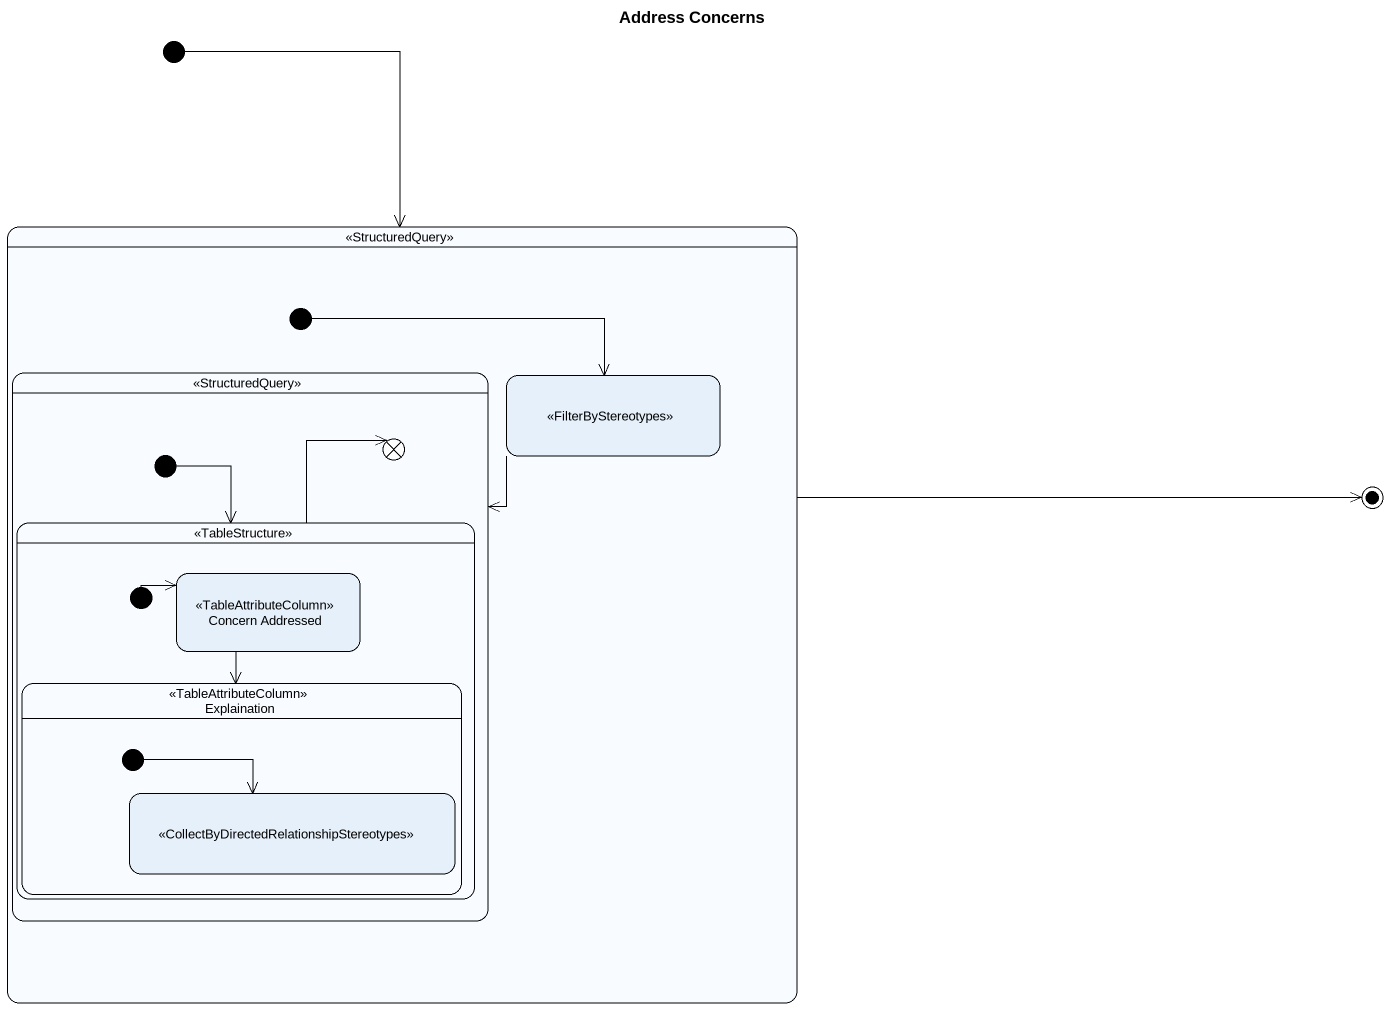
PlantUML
@startuml
title Address Concerns
hide empty description
state " " as state1 <<StructuredQuery>> {
  state " " as state2 <<StructuredQuery>> {
    state flowfinal1 <<end>>
    state " " as state4 <<TableStructure>> {
      state "Concern Addressed" as Concern_Addressed <<TableAttributeColumn>>
      state Explaination <<TableAttributeColumn>> {
        state " " as state5 <<CollectByDirectedRelationshipStereotypes>>
        [*] -right-> state5
      }
      [*] -right-> Concern_Addressed
    }
    [*] --> state4
  }
  state " " as state3 <<FilterByStereotypes>>
  [*] -right-> state3
}
[*] --> state1
state3 --> state2
state4 -up-> flowfinal1
Concern_Addressed --> Explaination
state1 -right-> [*]
@enduml
